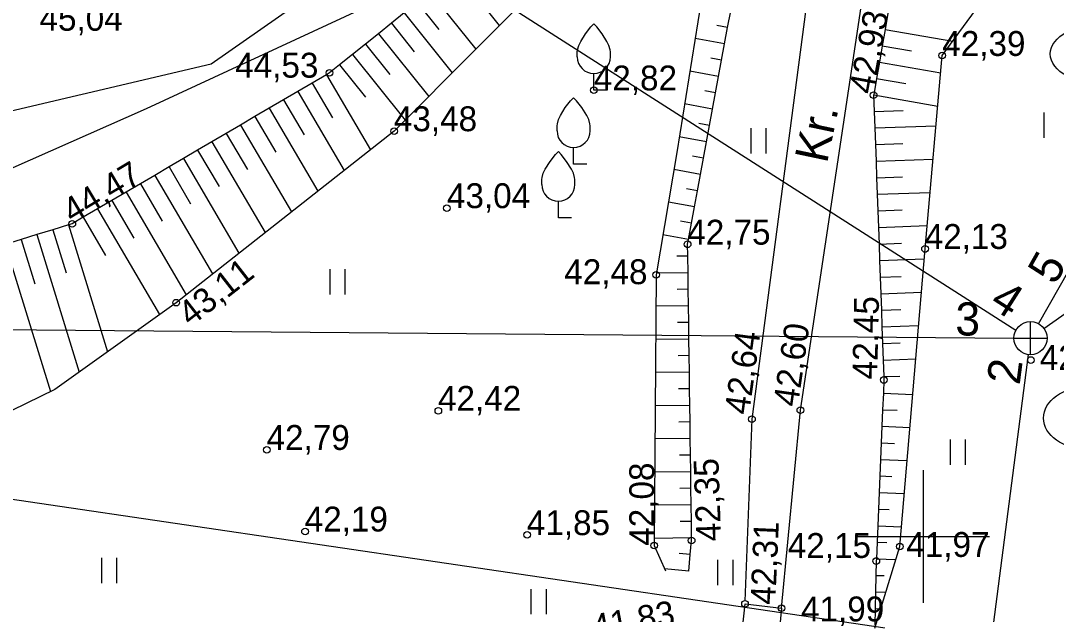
# Model space of a CAD drawing. Extents: x 641765 to 644424, y 6454656 to 6458238.
# Drawn here: x 642272.78 to 642304.02, y 6456897.65 to 6456915.55 of the extents above; entities that cross this region are included whole.
import ezdxf

# ---------------------------------------------------------------- set-up
doc = ezdxf.new("R2010")
doc.units = 0
for name, color, linetype in [('10_KKAEV', 7, 'Continuous'), ('11_KTRASS', 7, 'Continuous'), ('28_AED', 7, 'Continuous'), ('30_TEE', 7, 'Continuous'), ('3_RAJATIS', 7, 'Continuous'), ('40_PIIR', 7, 'Continuous'), ('41_HALJASTUS', 7, 'Continuous'), ('42_RELJEEF', 7, 'Continuous'), ('44_PUU', 7, 'Continuous'), ('48_KAEVU_NR', 7, 'Continuous'), ('49_TORU_NR', 7, 'Continuous'), ('59_KORGUS', 7, 'Continuous'), ('63_VORK', 7, 'Continuous'), ('Level 1', 7, 'Continuous')]:
    doc.layers.add(name, color=color, linetype=linetype)

# ---------------------------------------------------------------- blocks, each defined once
blk = doc.blocks.new('PUNKT')
at = {"layer": 'Level 1'}
blk.add_circle((0, 0), 1, dxfattribs=at)

msp = doc.modelspace()

# ---------------------------------------------------------------- linework, layer by layer
at = {"layer": '10_KKAEV'}
for p, q in [((642303.24, 6456905.48), (642303.24, 6456906.48)), ((642302.74, 6456905.98), (642303.74, 6456905.98))]:
    msp.add_line(p, q, dxfattribs=at)
msp.add_circle((642303.24, 6456905.98), 0.5, dxfattribs=at)
at = {"layer": '11_KTRASS'}
for p, q in [((642302.796, 6456906.21), (642274.361, 6456924.393)), ((642303.486, 6456906.415), (642307.794, 6456914.045)), ((642303.648, 6456906.27), (642308.112, 6456909.44)), ((642303.175, 6456905.484), (642302.085, 6456897.103))]:
    msp.add_line(p, q, dxfattribs=at)
for points in [[(642319.94, 6456924.738), (642315.39, 6456930.876), (642276.564, 6456912.891), (642249.365, 6456900.867)], [(642250.775, 6456897.464), (642269.71, 6456906.26), (642302.74, 6456905.984)]]:
    msp.add_lwpolyline(points, dxfattribs=at)
at = {"layer": '30_TEE'}
for points in [[(642236.71, 6456909.54), (642248.42, 6456913.61), (642251.81, 6456914.63), (642261.28, 6456916.11), (642273.89, 6456919.81), (642283.98, 6456923.72), (642294.63, 6456930.28), (642296.868, 6456929.341), (642298.84, 6456927.484), (642298.67, 6456925.77), (642296.52, 6456916.29), (642294.84, 6456903.54), (642294.62, 6456898.05)], [(642295.73, 6456897.84), (642296.3, 6456903.81), (642298.13, 6456915.97), (642300.22, 6456925.42), (642301.05, 6456927.96), (642302.21, 6456928.53), (642305.29, 6456926.95), (642311.13, 6456919.73), (642311.731, 6456919.236), (642315.56, 6456921.69)]]:
    msp.add_lwpolyline(points, dxfattribs=at)
at = {"layer": '3_RAJATIS'}
msp.add_lwpolyline([(642294.63, 6456897.97), (642295.73, 6456897.84), (642294.77, 6456887.87), (642293.56, 6456888.05)], close=True, dxfattribs=at)
at = {"layer": '40_PIIR'}
msp.add_lwpolyline([(642263.13, 6456910.62), (642265.16, 6456902.21), (642326.55, 6456893.17), (642372.57, 6456917.42), (642358.77, 6456937.35), (642355.15, 6456942.66), (642347.97, 6456937.4), (642342.36, 6456945.13), (642349.76, 6456950.55), (642332.91, 6456975.25), (642313.08, 6456938.36), (642278.53, 6456914.24)], close=True, dxfattribs=at)
at = {"layer": '41_HALJASTUS'}
for p, q in [((642303.647, 6456912.78), (642303.647, 6456912.019)), ((642294.807, 6456912.314), (642294.807, 6456911.553)), ((642295.262, 6456912.314), (642295.262, 6456911.553)), ((642282.103, 6456908.057), (642282.103, 6456907.296)), ((642282.558, 6456908.057), (642282.558, 6456907.296)), ((642300.814, 6456902.924), (642300.814, 6456902.163)), ((642301.269, 6456902.924), (642301.269, 6456902.163)), ((642275.219, 6456899.355), (642275.219, 6456898.594)), ((642275.674, 6456899.355), (642275.674, 6456898.594)), ((642293.805, 6456899.293), (642293.805, 6456898.532)), ((642294.26, 6456899.293), (642294.26, 6456898.532)), ((642288.173, 6456898.416), (642288.173, 6456897.655)), ((642288.628, 6456898.416), (642288.628, 6456897.655))]:
    msp.add_line(p, q, dxfattribs=at)
at = {"layer": '42_RELJEEF'}
for p, q in [((642285.914, 6456917.037), (642287.216, 6456915.412)), ((642285.133, 6456916.412), (642286.508, 6456914.698)), ((642284.743, 6456916.099), (642285.392, 6456915.29)), ((642294.107, 6456915.343), (642294.198, 6456915.835)), ((642284.353, 6456915.786), (642283.963, 6456915.474)), ((642284.353, 6456915.786), (642285.799, 6456913.983)), ((642298.94, 6456915.779), (642298.854, 6456915.286)), ((642283.963, 6456915.474), (642283.573, 6456915.161)), ((642283.963, 6456915.474), (642284.656, 6456914.61)), ((642294.107, 6456915.343), (642293.778, 6456915.404)), ((642294.016, 6456914.851), (642294.107, 6456915.343)), ((642298.854, 6456915.286), (642298.768, 6456914.794)), ((642298.854, 6456915.286), (642300.895, 6456914.931)), ((642283.573, 6456915.161), (642283.183, 6456914.848)), ((642283.573, 6456915.161), (642285.09, 6456913.268)), ((642294.016, 6456914.851), (642293.124, 6456915.016)), ((642283.183, 6456914.848), (642282.793, 6456914.535)), ((642283.183, 6456914.848), (642283.92, 6456913.929)), ((642293.926, 6456914.36), (642294.016, 6456914.851)), ((642298.768, 6456914.794), (642298.683, 6456914.301)), ((642298.768, 6456914.794), (642299.651, 6456914.64)), ((642282.793, 6456914.535), (642282.403, 6456914.223)), ((642282.793, 6456914.535), (642284.381, 6456912.554)), ((642293.926, 6456914.36), (642293.596, 6456914.421)), ((642293.835, 6456913.868), (642293.926, 6456914.36)), ((642298.683, 6456914.301), (642298.597, 6456913.809)), ((642298.683, 6456914.301), (642300.534, 6456913.979)), ((642282.403, 6456914.223), (642283.184, 6456913.248)), ((642293.835, 6456913.868), (642292.965, 6456914.029)), ((642281.572, 6456913.67), (642281.141, 6456913.417)), ((642282.003, 6456913.923), (642281.572, 6456913.67)), ((642281.572, 6456913.67), (642282.184, 6456912.626)), ((642282.003, 6456913.923), (642283.332, 6456911.656)), ((642293.744, 6456913.376), (642293.835, 6456913.868)), ((642298.597, 6456913.809), (642298.511, 6456913.316)), ((642298.597, 6456913.809), (642299.479, 6456913.655)), ((642281.141, 6456913.417), (642280.709, 6456913.165)), ((642281.141, 6456913.417), (642282.539, 6456911.033)), ((642293.744, 6456913.376), (642293.414, 6456913.437)), ((642293.653, 6456912.885), (642293.744, 6456913.376)), ((642280.709, 6456913.165), (642280.278, 6456912.912)), ((642280.709, 6456913.165), (642281.329, 6456912.107)), ((642293.653, 6456912.885), (642292.806, 6456913.041)), ((642298.511, 6456913.316), (642300.444, 6456912.979)), ((642280.278, 6456912.912), (642279.847, 6456912.659)), ((642280.278, 6456912.912), (642281.745, 6456910.409)), ((642293.562, 6456912.393), (642293.653, 6456912.885)), ((642298.528, 6456912.816), (642299.403, 6456912.848)), ((642298.528, 6456912.816), (642298.546, 6456912.317)), ((642279.415, 6456912.406), (642278.984, 6456912.153)), ((642279.847, 6456912.659), (642279.415, 6456912.406)), ((642279.415, 6456912.406), (642280.952, 6456909.786)), ((642279.847, 6456912.659), (642280.475, 6456911.588)), ((642293.562, 6456912.393), (642293.233, 6456912.454)), ((642278.984, 6456912.153), (642278.553, 6456911.9)), ((642278.984, 6456912.153), (642279.62, 6456911.069)), ((642293.471, 6456911.901), (642293.562, 6456912.393)), ((642298.546, 6456912.317), (642300.391, 6456912.383)), ((642298.546, 6456912.317), (642298.564, 6456911.817)), ((642278.553, 6456911.9), (642278.121, 6456911.647)), ((642278.553, 6456911.9), (642280.158, 6456909.162)), ((642293.471, 6456911.901), (642292.646, 6456912.054)), ((642293.38, 6456911.41), (642293.471, 6456911.901)), ((642298.564, 6456911.817), (642299.391, 6456911.847)), ((642298.564, 6456911.817), (642298.582, 6456911.317)), ((642278.121, 6456911.647), (642277.69, 6456911.394)), ((642278.121, 6456911.647), (642278.765, 6456910.55)), ((642293.38, 6456911.41), (642293.051, 6456911.471)), ((642277.69, 6456911.394), (642277.259, 6456911.141)), ((642277.69, 6456911.394), (642279.364, 6456908.538)), ((642293.29, 6456910.918), (642293.38, 6456911.41)), ((642298.582, 6456911.317), (642300.302, 6456911.38)), ((642298.582, 6456911.317), (642298.6, 6456910.818)), ((642276.827, 6456910.888), (642276.396, 6456910.636)), ((642277.259, 6456911.141), (642276.827, 6456910.888)), ((642276.827, 6456910.888), (642278.571, 6456907.915)), ((642277.259, 6456911.141), (642277.91, 6456910.031)), ((642293.29, 6456910.918), (642292.484, 6456911.067)), ((642293.199, 6456910.426), (642293.29, 6456910.918)), ((642298.6, 6456910.818), (642299.378, 6456910.846)), ((642276.396, 6456910.636), (642275.965, 6456910.383)), ((642276.396, 6456910.636), (642277.055, 6456909.511)), ((642298.6, 6456910.818), (642298.618, 6456910.318)), ((642275.965, 6456910.383), (642275.533, 6456910.13)), ((642275.965, 6456910.383), (642277.777, 6456907.291)), ((642293.199, 6456910.426), (642292.869, 6456910.487)), ((642293.108, 6456909.935), (642293.199, 6456910.426)), ((642298.618, 6456910.318), (642300.212, 6456910.376)), ((642298.618, 6456910.318), (642298.636, 6456909.818)), ((642275.533, 6456910.13), (642275.102, 6456909.877)), ((642275.533, 6456910.13), (642276.2, 6456908.992)), ((642293.108, 6456909.935), (642292.318, 6456910.081)), ((642293.017, 6456909.443), (642293.108, 6456909.935)), ((642275.102, 6456909.877), (642274.671, 6456909.624)), ((642274.671, 6456909.624), (642275.345, 6456908.473)), ((642275.102, 6456909.877), (642276.97, 6456906.692)), ((642298.636, 6456909.818), (642299.366, 6456909.845)), ((642298.636, 6456909.818), (642298.654, 6456909.319)), ((642274.229, 6456909.396), (642273.751, 6456909.249)), ((642274.229, 6456909.396), (642275.405, 6456905.572)), ((642293.017, 6456909.443), (642292.688, 6456909.504)), ((642292.926, 6456908.951), (642293.017, 6456909.443)), ((642298.654, 6456909.319), (642300.123, 6456909.372)), ((642298.654, 6456909.319), (642298.672, 6456908.819)), ((642273.273, 6456909.102), (642272.795, 6456908.955)), ((642273.751, 6456909.249), (642273.273, 6456909.102)), ((642273.273, 6456909.102), (642274.548, 6456904.958)), ((642273.751, 6456909.249), (642274.152, 6456907.946)), ((642292.926, 6456908.951), (642292.152, 6456909.094)), ((642272.795, 6456908.955), (642272.317, 6456908.808)), ((642272.317, 6456908.808), (642273.683, 6456904.368)), ((642272.795, 6456908.955), (642273.206, 6456907.62)), ((642298.672, 6456908.819), (642299.353, 6456908.844)), ((642298.672, 6456908.819), (642298.69, 6456908.319)), ((642292.905, 6456908.454), (642292.57, 6456908.449)), ((642292.912, 6456907.954), (642292.905, 6456908.454)), ((642298.69, 6456908.319), (642300.034, 6456908.368)), ((642298.69, 6456908.319), (642298.708, 6456907.82)), ((642292.912, 6456907.954), (642291.959, 6456907.941)), ((642292.918, 6456907.454), (642292.912, 6456907.954)), ((642298.708, 6456907.82), (642299.34, 6456907.843)), ((642298.708, 6456907.82), (642298.726, 6456907.32)), ((642292.918, 6456907.454), (642292.583, 6456907.449)), ((642292.925, 6456906.954), (642292.918, 6456907.454)), ((642298.726, 6456907.32), (642299.949, 6456907.364)), ((642298.726, 6456907.32), (642298.744, 6456906.82)), ((642292.925, 6456906.954), (642291.943, 6456906.941)), ((642292.932, 6456906.454), (642292.925, 6456906.954)), ((642298.744, 6456906.82), (642299.328, 6456906.841)), ((642298.744, 6456906.82), (642298.762, 6456906.321)), ((642292.932, 6456906.454), (642292.597, 6456906.45)), ((642292.938, 6456905.954), (642292.932, 6456906.454)), ((642298.762, 6456906.321), (642299.864, 6456906.36)), ((642298.762, 6456906.321), (642298.78, 6456905.821)), ((642292.938, 6456905.954), (642291.936, 6456905.941)), ((642292.945, 6456905.454), (642292.938, 6456905.954)), ((642298.78, 6456905.821), (642299.315, 6456905.84)), ((642298.78, 6456905.821), (642298.798, 6456905.321)), ((642292.945, 6456905.454), (642292.61, 6456905.45)), ((642292.952, 6456904.954), (642292.945, 6456905.454)), ((642298.798, 6456905.321), (642299.779, 6456905.357)), ((642298.798, 6456905.321), (642298.816, 6456904.822)), ((642292.952, 6456904.954), (642291.928, 6456904.94)), ((642292.959, 6456904.454), (642292.952, 6456904.954)), ((642298.816, 6456904.822), (642299.302, 6456904.839)), ((642292.959, 6456904.454), (642292.624, 6456904.45)), ((642292.965, 6456903.954), (642292.959, 6456904.454)), ((642298.803, 6456904.322), (642298.782, 6456903.823)), ((642298.803, 6456904.322), (642299.688, 6456904.285)), ((642292.965, 6456903.954), (642291.921, 6456903.94)), ((642292.972, 6456903.454), (642292.965, 6456903.954)), ((642298.782, 6456903.823), (642298.761, 6456903.323)), ((642298.782, 6456903.823), (642299.221, 6456903.804)), ((642292.972, 6456903.454), (642292.637, 6456903.45)), ((642292.979, 6456902.954), (642292.972, 6456903.454)), ((642298.761, 6456903.323), (642298.74, 6456902.823)), ((642298.761, 6456903.323), (642299.604, 6456903.288)), ((642292.979, 6456902.954), (642291.914, 6456902.94)), ((642292.985, 6456902.454), (642292.979, 6456902.954)), ((642298.74, 6456902.823), (642298.719, 6456902.324)), ((642298.74, 6456902.823), (642299.141, 6456902.807)), ((642292.985, 6456902.454), (642292.65, 6456902.45)), ((642292.992, 6456901.954), (642292.985, 6456902.454)), ((642298.719, 6456902.324), (642298.698, 6456901.824)), ((642298.719, 6456902.324), (642299.519, 6456902.29)), ((642292.992, 6456901.954), (642291.906, 6456901.94)), ((642292.999, 6456901.454), (642292.992, 6456901.954)), ((642298.698, 6456901.824), (642298.677, 6456901.325)), ((642298.698, 6456901.824), (642299.062, 6456901.809)), ((642292.999, 6456901.454), (642292.664, 6456901.45)), ((642293.006, 6456900.954), (642292.999, 6456901.454)), ((642298.677, 6456901.325), (642298.656, 6456900.825)), ((642298.677, 6456901.325), (642299.435, 6456901.293)), ((642293.006, 6456900.954), (642291.899, 6456900.94)), ((642293.012, 6456900.455), (642293.006, 6456900.954)), ((642298.656, 6456900.825), (642298.635, 6456900.326)), ((642298.656, 6456900.825), (642298.983, 6456900.811)), ((642293.012, 6456900.455), (642292.677, 6456900.45)), ((642293.019, 6456899.955), (642293.012, 6456900.455)), ((642298.635, 6456900.326), (642298.614, 6456899.826)), ((642298.635, 6456900.326), (642299.35, 6456900.296)), ((642293.019, 6456899.955), (642291.892, 6456899.939)), ((642298.614, 6456899.826), (642298.593, 6456899.327)), ((642298.614, 6456899.826), (642298.903, 6456899.814)), ((642292.979, 6456899.457), (642292.646, 6456899.489)), ((642292.931, 6456898.959), (642292.979, 6456899.457)), ((642298.593, 6456899.327), (642299.178, 6456899.302)), ((642292.931, 6456898.959), (642292.204, 6456899.029)), ((642298.58, 6456898.827), (642298.569, 6456898.327)), ((642298.58, 6456898.827), (642298.824, 6456898.821)), ((642298.569, 6456898.327), (642298.558, 6456897.827)), ((642298.569, 6456898.327), (642298.877, 6456898.32)), ((642298.558, 6456897.827), (642298.547, 6456897.327)), ((642298.558, 6456897.827), (642298.745, 6456897.823))]:
    msp.add_line(p, q, dxfattribs=at)
for points in [[(642296.9, 6456928.03), (642296.674, 6456926.602), (642293.07, 6456922.11), (642288.96, 6456917.17), (642284.05, 6456912.22), (642277.47, 6456907.05), (642273.81, 6456904.43), (642269.89, 6456902.52), (642265.34, 6456900.86), (642260.34, 6456903.39), (642254.74, 6456904.04), (642253.07, 6456905.89), (642252.36, 6456907.85), (642249.91, 6456907.82), (642245.69, 6456906.09)], [(642294.04, 6456921.86), (642293.66, 6456918.34), (642292.57, 6456911.58), (642291.95, 6456907.89), (642291.89, 6456899.73), (642292.232, 6456898.968)], [(642298.545, 6456897.238), (642299.3, 6456899.7), (642300.06, 6456908.67), (642300.58, 6456914.5), (642302.62, 6456917.29), (642303.77, 6456918.73), (642304.53, 6456920.1), (642305.94, 6456919.24), (642308.47, 6456915.21), (642312.79, 6456907.81), (642316.35, 6456904.3), (642320.83, 6456903.54), (642322.87, 6456904.18), (642326.2, 6456906.1), (642329.52, 6456908.68)], [(642282.403, 6456914.223), (642282.1, 6456913.98), (642282.003, 6456913.923)], [(642298.511, 6456913.316), (642298.51, 6456913.31), (642298.528, 6456912.816)], [(642274.671, 6456909.624), (642274.34, 6456909.43), (642274.229, 6456909.396)], [(642292.905, 6456908.454), (642292.9, 6456908.81), (642292.926, 6456908.951)], [(642298.816, 6456904.822), (642298.82, 6456904.72), (642298.803, 6456904.322)], [(642292.979, 6456899.457), (642293.02, 6456899.88), (642293.019, 6456899.955)], [(642298.593, 6456899.327), (642298.59, 6456899.26), (642298.58, 6456898.827)]]:
    msp.add_lwpolyline(points, dxfattribs=at)
at = {"layer": '44_PUU'}
for p, q in [((642290.07, 6456913.46), (642290.07, 6456913.96)), ((642290.47, 6456913.46), (642290.07, 6456913.46)), ((642289.46, 6456911.23), (642289.46, 6456911.73)), ((642289.86, 6456911.23), (642289.46, 6456911.23)), ((642289, 6456909.61), (642289, 6456910.11)), ((642289.4, 6456909.61), (642289, 6456909.61))]:
    msp.add_line(p, q, dxfattribs=at)
for points in [[(642289.57, 6456914.46), (642289.57, 6456914.61), (642289.58, 6456914.675), (642289.615, 6456914.805), (642289.675, 6456914.925), (642289.82, 6456915.16), (642289.98, 6456915.365), (642290.07, 6456915.46)], [(642290.57, 6456914.46), (642290.57, 6456914.61), (642290.56, 6456914.675), (642290.525, 6456914.805), (642290.465, 6456914.925), (642290.32, 6456915.16), (642290.16, 6456915.365), (642290.07, 6456915.46)], [(642288.96, 6456912.23), (642288.96, 6456912.38), (642288.97, 6456912.445), (642289.005, 6456912.575), (642289.065, 6456912.695), (642289.21, 6456912.93), (642289.37, 6456913.135), (642289.46, 6456913.23)], [(642289.96, 6456912.23), (642289.96, 6456912.38), (642289.95, 6456912.445), (642289.915, 6456912.575), (642289.855, 6456912.695), (642289.71, 6456912.93), (642289.55, 6456913.135), (642289.46, 6456913.23)], [(642288.5, 6456910.61), (642288.5, 6456910.76), (642288.51, 6456910.825), (642288.545, 6456910.955), (642288.605, 6456911.075), (642288.75, 6456911.31), (642288.91, 6456911.515), (642289, 6456911.61)], [(642289.5, 6456910.61), (642289.5, 6456910.76), (642289.49, 6456910.825), (642289.455, 6456910.955), (642289.395, 6456911.075), (642289.25, 6456911.31), (642289.09, 6456911.515), (642289, 6456911.61)]]:
    msp.add_lwpolyline(points, dxfattribs=at)
for centre in [(642290.07, 6456914.46), (642289.46, 6456912.23), (642289, 6456910.61)]:
    msp.add_arc(centre, 0.5, 180, 0, dxfattribs=at)
at = {"layer": '48_KAEVU_NR'}
for centre, major_axis, ratio in [((642305.54, 6456914.551), (-1.703, 0), 0.552936), ((642304.966, 6456903.57), (-1.334, 0), 0.706132)]:
    msp.add_ellipse(centre, major_axis=major_axis, ratio=ratio, dxfattribs=at)
at = {"layer": '63_VORK'}
for p, q in [((642300, 6456902), (642300, 6456898)), ((642298, 6456900), (642302, 6456900))]:
    msp.add_line(p, q, dxfattribs=at)

# ---------------------------------------------------------------- block references
at = {"layer": '59_KORGUS', "xscale": 0.1, "yscale": 0.10000000000000002}
for p in [(642300.58, 6456914.5), (642282.1, 6456913.98), (642290.07, 6456913.46), (642298.51, 6456913.31), (642284.05, 6456912.22), (642285.64, 6456909.9), (642274.34, 6456909.43), (642292.9, 6456908.81), (642300.06, 6456908.67), (642291.95, 6456907.89), (642277.47, 6456907.05), (642303.25, 6456905.32), (642298.82, 6456904.72), (642285.38, 6456903.79), (642296.3, 6456903.81), (642294.84, 6456903.54), (642280.21, 6456902.61), (642281.36, 6456900.15), (642288.06, 6456900.05), (642293.02, 6456899.88), (642291.89, 6456899.73), (642299.3, 6456899.7), (642298.59, 6456899.26), (642294.63, 6456897.97), (642295.73, 6456897.84)]:
    msp.add_blockref('PUNKT', p, dxfattribs=at)

# ---------------------------------------------------------------- texts
at = {"layer": '28_AED'}
msp.add_text('Kr.', height=1, rotation=78.0937, dxfattribs=at).set_placement((642297.102, 6456911.225))
at = {"layer": '49_TORU_NR'}
for s, rotation, p in [('5', 60.5463, (642303.98, 6456907.551)), ('4', 327.4026, (642301.964, 6456906.943)), ('3', 359.5215, (642300.972, 6456906.063)), ('2', 82.5859, (642302.912, 6456904.548))]:
    msp.add_text(s, height=1, rotation=rotation, dxfattribs=at).set_placement(p)
at = {"layer": '59_KORGUS'}
for s, p in [('45,04', (642273.351, 6456915.249)), ('42,39', (642300.58, 6456914.49)), ('44,53', (642279.254, 6456913.835)), ('42,82', (642290.07, 6456913.45)), ('43,48', (642284.04, 6456912.22)), ('43,04', (642285.64, 6456909.9)), ('42,75', (642292.89, 6456908.8)), ('42,13', (642300.05, 6456908.67)), ('42,48', (642289.179, 6456907.608)), ('42,29', (642303.521, 6456905.019)), ('42,42', (642285.37, 6456903.79)), ('42,79', (642280.2, 6456902.61)), ('42,19', (642281.35, 6456900.15)), ('41,85', (642288.05, 6456900.04)), ('42,15', (642295.92, 6456899.353)), ('41,97', (642299.495, 6456899.384)), ('41,99', (642296.32, 6456897.44))]:
    msp.add_text(s, height=0.75, dxfattribs=at).set_placement(p)
for s, rotation, p in [('42,93', 79.4727, (642298.5, 6456913.31)), ('44,47', 30.9133, (642274.34, 6456909.42)), ('43,11', 38.0085, (642277.908, 6456906.309)), ('42,45', 88.6578, (642298.615, 6456904.729)), ('42,60', 81.8203, (642296.222, 6456903.888)), ('42,64', 82.1635, (642294.752, 6456903.649)), ('42,08', 90, (642291.89, 6456899.72)), ('42,35', 91.9574, (642293.912, 6456899.864)), ('42,31', 87.4561, (642295.541, 6456897.933)), ('41,83', 10.3867, (642290.09, 6456896.89))]:
    msp.add_text(s, height=0.75, rotation=rotation, dxfattribs=at).set_placement(p)

doc.saveas('drawing.dxf')
